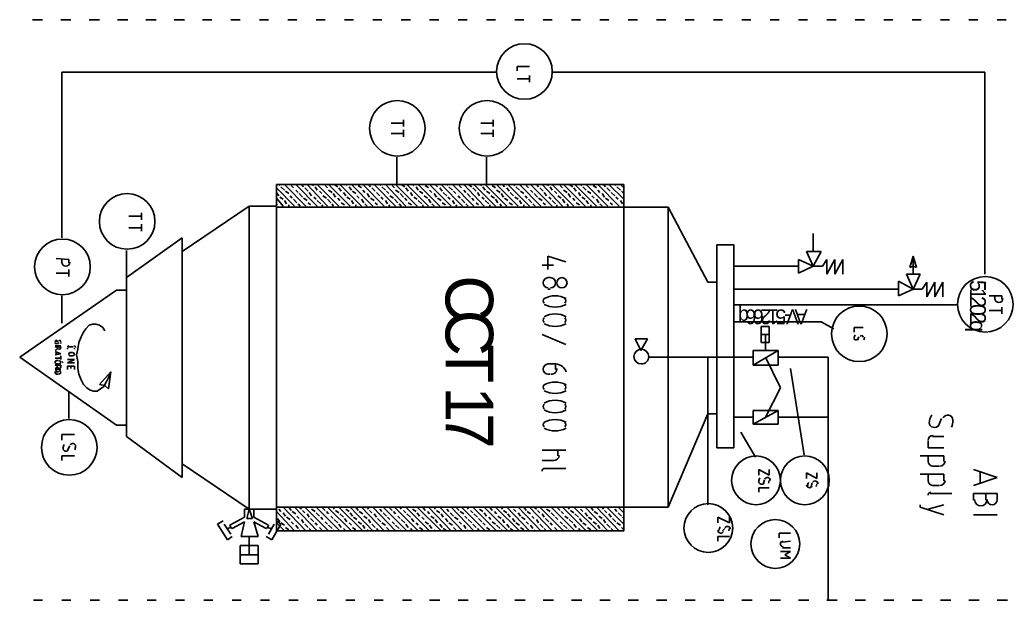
# Model space of a CAD drawing. Header units: millimetres. Extents: x 0 to 33.1, y 1.5 to 45.3.
# Drawn here: x 24.239 to 25.698, y 35.143 to 35.994 of the extents above; entities that cross this region are included whole.
import ezdxf

# ---------------------------------------------------------------- set-up
doc = ezdxf.new("R2010")
doc.units = ezdxf.units.MM
doc.header["$MEASUREMENT"] = 0
doc.layers.get('0').update_dxf_attribs({"linetype": 'CONTINUOUS'})

msp = doc.modelspace()

# ---------------------------------------------------------------- linework, layer by layer
at = {"color": 140, "linetype": 'Continuous'}
for p, q in [((24.2728, 35.9944), (24.2578, 35.9944)), ((24.3144, 35.9944), (24.2994, 35.9944)), ((24.3561, 35.9944), (24.3411, 35.9944)), ((24.3978, 35.9944), (24.3828, 35.9944)), ((24.4394, 35.9944), (24.4244, 35.9944)), ((24.4811, 35.9944), (24.4661, 35.9944)), ((24.5211, 35.9944), (24.5078, 35.9944)), ((24.5628, 35.9944), (24.5494, 35.9944)), ((24.6044, 35.9944), (24.5911, 35.9944)), ((24.6461, 35.9944), (24.6328, 35.9944)), ((24.6878, 35.9944), (24.6744, 35.9944)), ((24.7294, 35.9944), (24.7161, 35.9944)), ((24.7711, 35.9944), (24.7578, 35.9944)), ((24.8128, 35.9944), (24.7994, 35.9944)), ((24.8544, 35.9944), (24.8411, 35.9944)), ((24.8961, 35.9944), (24.8828, 35.9944)), ((24.9378, 35.9944), (24.9244, 35.9944)), ((24.9794, 35.9944), (24.9661, 35.9944)), ((25.0211, 35.9944), (25.0078, 35.9944)), ((25.0628, 35.9944), (25.0494, 35.9944)), ((25.1044, 35.9944), (25.0911, 35.9944)), ((25.1461, 35.9944), (25.1328, 35.9944)), ((25.1878, 35.9944), (25.1744, 35.9944)), ((25.2294, 35.9944), (25.2161, 35.9944)), ((25.2711, 35.9944), (25.2578, 35.9944)), ((25.3128, 35.9944), (25.2994, 35.9944)), ((25.3544, 35.9944), (25.3411, 35.9944)), ((25.3961, 35.9944), (25.3828, 35.9944)), ((25.4378, 35.9944), (25.4244, 35.9944)), ((25.4794, 35.9944), (25.4661, 35.9944)), ((25.5211, 35.9944), (25.5078, 35.9944)), ((25.5628, 35.9944), (25.5494, 35.9944)), ((25.6044, 35.9944), (25.5911, 35.9944)), ((25.6461, 35.9944), (25.6328, 35.9944)), ((25.6878, 35.9944), (25.6744, 35.9944)), ((24.9878, 35.9261), (24.9694, 35.9261)), ((24.9694, 35.9261), (24.9694, 35.9194)), ((24.9378, 35.9178), (24.3011, 35.9178)), ((24.3011, 35.9178), (24.3011, 35.6744)), ((24.9694, 35.9078), (24.9878, 35.9078)), ((24.9878, 35.9128), (24.9878, 35.9028)), ((25.6561, 35.9178), (25.0211, 35.9178)), ((25.6561, 35.6211), (25.6561, 35.9178)), ((24.8028, 35.8478), (24.8028, 35.8378)), ((24.9344, 35.8478), (24.9344, 35.8378)), ((24.7844, 35.8428), (24.8028, 35.8428)), ((24.9161, 35.8428), (24.9344, 35.8428)), ((24.7844, 35.8278), (24.8028, 35.8278)), ((24.8028, 35.8328), (24.8028, 35.8228)), ((24.9161, 35.8278), (24.9344, 35.8278)), ((24.9344, 35.8328), (24.9344, 35.8228)), ((24.7928, 35.7928), (24.7928, 35.7528)), ((24.9244, 35.7928), (24.9244, 35.7528)), ((24.6161, 35.2444), (24.6161, 35.7528)), ((25.1261, 35.7528), (24.6161, 35.7528)), ((24.6161, 35.7194), (24.6161, 35.7528)), ((24.6161, 35.7528), (25.1261, 35.7528)), ((24.6161, 35.7478), (24.6428, 35.7211)), ((24.6194, 35.7528), (24.6211, 35.7511)), ((24.6228, 35.7494), (24.6278, 35.7444)), ((24.6278, 35.7528), (24.6594, 35.7211)), ((24.6378, 35.7511), (24.6411, 35.7478)), ((24.6444, 35.7528), (24.6761, 35.7211)), ((24.6528, 35.7528), (24.6561, 35.7494)), ((24.6578, 35.7478), (24.6628, 35.7428)), ((24.6611, 35.7528), (24.6911, 35.7211)), ((24.6678, 35.7528), (24.6711, 35.7511)), ((24.6728, 35.7494), (24.6761, 35.7444)), ((24.6761, 35.7528), (24.7078, 35.7211)), ((24.6878, 35.7511), (24.6911, 35.7478)), ((24.6928, 35.7528), (24.7244, 35.7211)), ((24.7011, 35.7528), (24.7061, 35.7494)), ((24.7078, 35.7478), (24.7111, 35.7428)), ((24.7094, 35.7528), (24.7411, 35.7211)), ((24.7178, 35.7528), (24.7194, 35.7511)), ((24.7228, 35.7494), (24.7261, 35.7444)), ((24.7261, 35.7528), (24.7578, 35.7211)), ((24.7361, 35.7511), (24.7411, 35.7478)), ((24.7428, 35.7528), (24.7744, 35.7211)), ((24.7511, 35.7528), (24.7544, 35.7494)), ((24.7561, 35.7478), (24.7611, 35.7428)), ((24.7594, 35.7528), (24.7911, 35.7211)), ((24.7678, 35.7528), (24.7694, 35.7511)), ((24.7711, 35.7494), (24.7761, 35.7444)), ((24.7761, 35.7528), (24.8061, 35.7211)), ((24.7861, 35.7511), (24.7894, 35.7478)), ((24.7911, 35.7528), (24.8228, 35.7211)), ((24.7994, 35.7528), (24.8044, 35.7494)), ((24.8061, 35.7478), (24.8094, 35.7428)), ((24.8078, 35.7528), (24.8394, 35.7211)), ((24.8161, 35.7528), (24.8178, 35.7511)), ((24.8211, 35.7494), (24.8244, 35.7444)), ((24.8244, 35.7528), (24.8561, 35.7211)), ((24.8344, 35.7511), (24.8394, 35.7478)), ((24.8411, 35.7528), (24.8728, 35.7211)), ((24.8494, 35.7528), (24.8528, 35.7494)), ((24.8561, 35.7478), (24.8594, 35.7428)), ((24.8578, 35.7528), (24.8894, 35.7211)), ((24.8661, 35.7528), (24.8678, 35.7511)), ((24.8694, 35.7494), (24.8744, 35.7444)), ((24.8744, 35.7528), (24.9061, 35.7211)), ((24.8844, 35.7511), (24.8878, 35.7478)), ((24.8911, 35.7528), (24.9211, 35.7211)), ((24.8978, 35.7528), (24.9028, 35.7494)), ((24.9044, 35.7478), (24.9094, 35.7428)), ((24.9061, 35.7528), (24.9378, 35.7211)), ((24.9144, 35.7528), (24.9178, 35.7511)), ((24.9194, 35.7494), (24.9228, 35.7444)), ((24.9228, 35.7528), (24.9544, 35.7211)), ((24.9328, 35.7511), (24.9378, 35.7478)), ((24.9394, 35.7528), (24.9711, 35.7211)), ((24.9478, 35.7528), (24.9511, 35.7494)), ((24.9544, 35.7478), (24.9578, 35.7428)), ((24.9561, 35.7528), (24.9878, 35.7211)), ((24.9644, 35.7528), (24.9661, 35.7511)), ((24.9678, 35.7494), (24.9728, 35.7444)), ((24.9728, 35.7528), (25.0044, 35.7211)), ((24.9828, 35.7511), (24.9861, 35.7478)), ((24.9894, 35.7528), (25.0211, 35.7211)), ((24.9978, 35.7528), (25.0011, 35.7494)), ((25.0028, 35.7478), (25.0078, 35.7428)), ((25.0061, 35.7528), (25.0361, 35.7211)), ((25.0128, 35.7528), (25.0161, 35.7511)), ((25.0178, 35.7494), (25.0211, 35.7444)), ((25.0211, 35.7528), (25.0528, 35.7211)), ((25.0328, 35.7511), (25.0361, 35.7478)), ((25.0378, 35.7528), (25.0694, 35.7211)), ((25.0461, 35.7528), (25.0511, 35.7494)), ((25.0528, 35.7478), (25.0561, 35.7428)), ((25.0544, 35.7528), (25.0861, 35.7211)), ((25.0628, 35.7528), (25.0644, 35.7511)), ((25.0661, 35.7494), (25.0711, 35.7444)), ((25.0711, 35.7528), (25.1028, 35.7211)), ((25.0811, 35.7511), (25.0861, 35.7478)), ((25.0878, 35.7528), (25.1194, 35.7211)), ((25.0961, 35.7528), (25.0994, 35.7494)), ((25.1011, 35.7478), (25.1061, 35.7428)), ((25.1044, 35.7528), (25.1261, 35.7311)), ((25.1128, 35.7528), (25.1144, 35.7511)), ((25.1161, 35.7494), (25.1211, 35.7444)), ((25.1211, 35.7528), (25.1261, 35.7478)), ((25.1261, 35.7194), (25.1261, 35.7528)), ((25.1261, 35.7528), (25.1261, 35.7194)), ((24.6161, 35.7411), (24.6194, 35.7361)), ((24.6161, 35.7328), (24.6261, 35.7211)), ((24.6211, 35.7344), (24.6261, 35.7311)), ((24.6294, 35.7428), (24.6344, 35.7394)), ((24.6361, 35.7361), (24.6394, 35.7328)), ((24.6411, 35.7311), (24.6461, 35.7261)), ((24.6444, 35.7444), (24.6478, 35.7411)), ((24.6494, 35.7394), (24.6544, 35.7344)), ((24.6561, 35.7328), (24.6611, 35.7294)), ((24.6644, 35.7411), (24.6678, 35.7361)), ((24.6711, 35.7344), (24.6744, 35.7311)), ((24.6794, 35.7428), (24.6828, 35.7394)), ((24.6844, 35.7361), (24.6894, 35.7328)), ((24.6911, 35.7311), (24.6961, 35.7261)), ((24.6928, 35.7444), (24.6978, 35.7411)), ((24.6994, 35.7394), (24.7028, 35.7344)), ((24.7061, 35.7328), (24.7094, 35.7294)), ((24.7144, 35.7411), (24.7178, 35.7361)), ((24.7194, 35.7344), (24.7244, 35.7311)), ((24.7278, 35.7428), (24.7328, 35.7394)), ((24.7344, 35.7361), (24.7378, 35.7328)), ((24.7411, 35.7311), (24.7444, 35.7261)), ((24.7428, 35.7444), (24.7461, 35.7411)), ((24.7494, 35.7394), (24.7528, 35.7344)), ((24.7544, 35.7328), (24.7594, 35.7294)), ((24.7628, 35.7411), (24.7678, 35.7361)), ((24.7694, 35.7344), (24.7728, 35.7311)), ((24.7778, 35.7428), (24.7811, 35.7394)), ((24.7828, 35.7361), (24.7878, 35.7328)), ((24.7894, 35.7311), (24.7944, 35.7261)), ((24.7911, 35.7444), (24.7961, 35.7411)), ((24.7978, 35.7394), (24.8028, 35.7344)), ((24.8044, 35.7328), (24.8078, 35.7294)), ((24.8128, 35.7411), (24.8161, 35.7361)), ((24.8178, 35.7344), (24.8228, 35.7311)), ((24.8261, 35.7428), (24.8311, 35.7394)), ((24.8328, 35.7361), (24.8378, 35.7328)), ((24.8394, 35.7311), (24.8428, 35.7261)), ((24.8411, 35.7444), (24.8444, 35.7411)), ((24.8478, 35.7394), (24.8511, 35.7344)), ((24.8528, 35.7328), (24.8578, 35.7294)), ((24.8611, 35.7411), (24.8661, 35.7361)), ((24.8678, 35.7344), (24.8711, 35.7311)), ((24.8761, 35.7428), (24.8794, 35.7394)), ((24.8828, 35.7361), (24.8861, 35.7328)), ((24.8878, 35.7311), (24.8928, 35.7261)), ((24.8911, 35.7444), (24.8944, 35.7411)), ((24.8961, 35.7394), (24.9011, 35.7344)), ((24.9028, 35.7328), (24.9061, 35.7294)), ((24.9111, 35.7411), (24.9144, 35.7361)), ((24.9178, 35.7344), (24.9211, 35.7311)), ((24.9244, 35.7428), (24.9294, 35.7394)), ((24.9311, 35.7361), (24.9361, 35.7328)), ((24.9378, 35.7311), (24.9411, 35.7261)), ((24.9394, 35.7444), (24.9444, 35.7411)), ((24.9461, 35.7394), (24.9494, 35.7344)), ((24.9511, 35.7328), (24.9561, 35.7294)), ((24.9594, 35.7411), (24.9644, 35.7361)), ((24.9661, 35.7344), (24.9711, 35.7311)), ((24.9744, 35.7428), (24.9794, 35.7394)), ((24.9811, 35.7361), (24.9844, 35.7328)), ((24.9861, 35.7311), (24.9911, 35.7261)), ((24.9894, 35.7444), (24.9928, 35.7411)), ((24.9944, 35.7394), (24.9994, 35.7344)), ((25.0011, 35.7328), (25.0061, 35.7294)), ((25.0094, 35.7411), (25.0128, 35.7361)), ((25.0161, 35.7344), (25.0194, 35.7311)), ((25.0244, 35.7428), (25.0278, 35.7394)), ((25.0294, 35.7361), (25.0344, 35.7328)), ((25.0361, 35.7311), (25.0394, 35.7261)), ((25.0378, 35.7444), (25.0428, 35.7411)), ((25.0444, 35.7394), (25.0478, 35.7344)), ((25.0511, 35.7328), (25.0544, 35.7294)), ((25.0594, 35.7411), (25.0628, 35.7361)), ((25.0644, 35.7344), (25.0694, 35.7311)), ((25.0728, 35.7428), (25.0778, 35.7394)), ((25.0794, 35.7361), (25.0828, 35.7328)), ((25.0861, 35.7311), (25.0894, 35.7261)), ((25.0878, 35.7444), (25.0911, 35.7411)), ((25.0944, 35.7394), (25.0978, 35.7344)), ((25.0994, 35.7328), (25.1044, 35.7294)), ((25.1078, 35.7411), (25.1128, 35.7361)), ((25.1144, 35.7344), (25.1178, 35.7311)), ((25.1228, 35.7428), (25.1261, 35.7394)), ((24.5761, 35.7211), (24.4778, 35.6544)), ((24.5761, 35.7211), (24.4778, 35.6544)), ((24.5761, 35.2761), (24.5761, 35.7211)), ((24.6161, 35.7211), (24.5761, 35.7211)), ((24.6161, 35.7211), (24.5761, 35.7211)), ((24.6161, 35.7244), (24.6178, 35.7228)), ((25.1261, 35.7194), (24.6161, 35.7194)), ((24.6278, 35.7294), (24.6311, 35.7244)), ((24.6344, 35.7228), (24.6344, 35.7211)), ((24.6478, 35.7244), (24.6511, 35.7211)), ((24.6628, 35.7261), (24.6661, 35.7228)), ((24.6761, 35.7294), (24.6811, 35.7244)), ((24.6828, 35.7228), (24.6844, 35.7211)), ((24.6978, 35.7244), (24.6994, 35.7211)), ((24.7111, 35.7261), (24.7161, 35.7228)), ((24.7261, 35.7294), (24.7294, 35.7244)), ((24.7328, 35.7228), (24.7328, 35.7211)), ((24.7461, 35.7244), (24.7494, 35.7211)), ((24.7611, 35.7261), (24.7644, 35.7228)), ((24.7761, 35.7294), (24.7794, 35.7244)), ((24.7811, 35.7228), (24.7828, 35.7211)), ((24.7961, 35.7244), (24.7994, 35.7211)), ((24.8094, 35.7261), (24.8144, 35.7228)), ((24.8244, 35.7294), (24.8294, 35.7244)), ((24.8311, 35.7228), (24.8311, 35.7211)), ((24.8444, 35.7244), (24.8478, 35.7211)), ((24.8594, 35.7261), (24.8644, 35.7228)), ((24.8744, 35.7294), (24.8778, 35.7244)), ((24.8794, 35.7228), (24.8811, 35.7211)), ((24.8944, 35.7244), (24.8978, 35.7211)), ((24.9094, 35.7261), (24.9128, 35.7228)), ((24.9228, 35.7294), (24.9278, 35.7244)), ((24.9294, 35.7228), (24.9294, 35.7211)), ((24.9444, 35.7244), (24.9461, 35.7211)), ((24.9578, 35.7261), (24.9628, 35.7228)), ((24.9728, 35.7294), (24.9761, 35.7244)), ((24.9794, 35.7228), (24.9794, 35.7211)), ((24.9928, 35.7244), (24.9961, 35.7211)), ((25.0078, 35.7261), (25.0111, 35.7228)), ((25.0211, 35.7294), (25.0261, 35.7244)), ((25.0278, 35.7228), (25.0278, 35.7211)), ((25.0428, 35.7244), (25.0444, 35.7211)), ((25.0561, 35.7261), (25.0611, 35.7228)), ((25.0711, 35.7294), (25.0744, 35.7244)), ((25.0778, 35.7228), (25.0778, 35.7211)), ((25.0911, 35.7244), (25.0944, 35.7211)), ((25.1061, 35.7261), (25.1094, 35.7228)), ((25.1211, 35.7294), (25.1244, 35.7244)), ((25.1911, 35.7194), (25.1261, 35.7194)), ((25.1261, 35.2794), (25.1261, 35.7194)), ((25.2494, 35.6094), (25.1911, 35.7194)), ((25.1911, 35.2794), (25.1911, 35.7194)), ((24.3994, 35.7061), (24.4178, 35.7061)), ((24.4178, 35.7111), (24.4178, 35.7011)), ((24.3994, 35.6894), (24.4178, 35.6894)), ((24.4178, 35.6944), (24.4178, 35.6844)), ((24.4778, 35.6744), (24.3961, 35.6161)), ((24.4778, 35.6544), (24.4778, 35.6744)), ((25.4044, 35.6544), (25.4044, 35.6811)), ((25.2878, 35.6644), (25.2628, 35.6644)), ((25.2628, 35.6644), (25.2628, 35.6094)), ((25.2878, 35.6644), (25.2878, 35.4994)), ((24.2928, 35.6444), (24.3111, 35.6428)), ((24.3011, 35.6378), (24.3011, 35.6444)), ((24.3961, 35.6561), (24.3961, 35.6161)), ((24.4778, 35.6544), (24.4778, 35.3428)), ((25.0411, 35.6394), (25.0144, 35.6478)), ((25.0144, 35.6478), (25.0144, 35.6278)), ((25.4044, 35.6328), (25.3944, 35.6544)), ((25.3944, 35.6544), (25.4161, 35.6544)), ((25.4161, 35.6544), (25.4044, 35.6328)), ((25.5461, 35.6311), (25.5511, 35.6478)), ((25.5511, 35.6478), (25.5561, 35.6311)), ((25.5511, 35.6478), (25.5561, 35.6311)), ((25.5511, 35.6211), (25.5511, 35.6478)), ((24.3111, 35.6428), (24.3111, 35.6378)), ((25.0228, 35.6344), (25.0061, 35.6344)), ((25.3828, 35.6328), (25.2878, 35.6328)), ((25.3828, 35.6228), (25.3828, 35.6428)), ((25.3828, 35.6428), (25.4044, 35.6328)), ((25.4044, 35.6328), (25.3828, 35.6228)), ((25.4044, 35.6328), (25.4178, 35.6328)), ((25.4178, 35.6328), (25.4244, 35.6428)), ((25.4244, 35.6428), (25.4244, 35.6211)), ((25.4244, 35.6211), (25.4361, 35.6428)), ((25.4361, 35.6428), (25.4361, 35.6211)), ((25.4361, 35.6211), (25.4478, 35.6428)), ((25.4478, 35.6428), (25.4478, 35.6211)), ((25.5511, 35.6328), (25.5461, 35.6311)), ((25.5561, 35.6311), (25.5511, 35.6328)), ((25.5561, 35.6311), (25.5511, 35.6328)), ((24.2928, 35.6228), (24.3111, 35.6228)), ((24.3111, 35.6278), (24.3111, 35.6178)), ((24.3961, 35.6161), (24.3961, 35.5978)), ((25.0144, 35.6161), (25.0178, 35.6161)), ((25.5511, 35.5994), (25.5411, 35.6211)), ((25.5411, 35.6211), (25.5611, 35.6211)), ((25.5611, 35.6211), (25.5511, 35.5994)), ((25.2628, 35.6094), (25.2494, 35.6094)), ((25.2628, 35.6094), (25.2628, 35.4161)), ((25.5294, 35.5894), (25.5294, 35.6111)), ((25.5294, 35.6111), (25.5511, 35.5994)), ((25.5644, 35.5994), (25.5711, 35.6094)), ((25.5711, 35.6094), (25.5711, 35.5878)), ((25.5711, 35.5878), (25.5828, 35.6094)), ((25.5828, 35.6094), (25.5828, 35.5878)), ((25.5828, 35.5878), (25.5944, 35.6094)), ((25.5944, 35.6094), (25.5944, 35.5878)), ((24.3811, 35.5978), (24.2394, 35.4994)), ((24.3011, 35.5894), (24.3011, 35.5494)), ((24.3961, 35.5978), (24.3811, 35.5978)), ((24.3961, 35.5978), (24.3961, 35.3994)), ((25.0178, 35.5994), (25.0144, 35.5994)), ((25.5294, 35.5994), (25.2878, 35.5994)), ((25.5511, 35.5994), (25.5294, 35.5894)), ((25.5511, 35.5994), (25.5644, 35.5994)), ((25.6628, 35.5894), (25.6811, 35.5894)), ((25.6711, 35.5844), (25.6711, 35.5894)), ((25.6811, 35.5894), (25.6811, 35.5844)), ((25.6144, 35.5761), (25.2878, 35.5761)), ((25.6811, 35.5728), (25.6811, 35.5628)), ((25.6628, 35.5678), (25.6811, 35.5678)), ((24.3411, 35.5461), (24.3361, 35.5411)), ((24.3461, 35.5478), (24.3411, 35.5461)), ((24.3511, 35.5478), (24.3461, 35.5478)), ((24.3561, 35.5461), (24.3511, 35.5478)), ((24.3611, 35.5428), (24.3561, 35.5461)), ((24.3644, 35.5378), (24.3611, 35.5428)), ((25.2878, 35.5511), (25.4161, 35.5511)), ((25.3394, 35.5444), (25.3278, 35.5444)), ((25.3278, 35.5444), (25.3278, 35.5211)), ((25.3394, 35.5211), (25.3394, 35.5444)), ((25.4161, 35.5511), (25.4344, 35.5411)), ((25.4778, 35.5428), (25.4644, 35.5428)), ((25.4644, 35.5428), (25.4644, 35.5361)), ((24.3294, 35.5294), (24.3261, 35.5211)), ((24.3328, 35.5361), (24.3294, 35.5294)), ((24.3361, 35.5411), (24.3328, 35.5361)), ((25.0061, 35.5328), (25.0411, 35.5178)), ((25.3394, 35.5328), (25.3278, 35.5328)), ((25.3344, 35.5094), (25.3344, 35.5328)), ((25.4711, 35.5294), (25.4694, 35.5244)), ((24.2911, 35.5194), (24.2911, 35.5211)), ((24.2961, 35.5194), (24.2911, 35.5194)), ((24.2911, 35.5161), (24.2994, 35.5161)), ((24.2911, 35.5144), (24.2994, 35.5144)), ((24.2928, 35.5228), (24.2961, 35.5228)), ((24.2944, 35.5128), (24.2944, 35.5144)), ((24.2961, 35.5211), (24.2961, 35.5194)), ((24.2994, 35.5211), (24.2994, 35.5194)), ((24.2994, 35.5144), (24.2994, 35.5128)), ((24.3094, 35.5111), (24.3094, 35.5128)), ((24.3111, 35.5144), (24.3178, 35.5144)), ((24.3194, 35.5128), (24.3194, 35.5111)), ((24.3261, 35.5211), (24.3244, 35.5111)), ((25.1428, 35.5261), (25.1511, 35.5094)), ((25.1611, 35.5261), (25.1428, 35.5261)), ((25.1511, 35.5094), (25.1611, 35.5261)), ((25.3278, 35.5211), (25.3394, 35.5211)), ((24.3811, 35.3994), (24.2394, 35.4994)), ((24.2944, 35.5111), (24.2911, 35.5094)), ((24.2911, 35.5078), (24.2994, 35.5044)), ((24.2994, 35.5044), (24.2911, 35.5028)), ((24.2911, 35.4978), (24.2994, 35.4978)), ((24.2928, 35.5028), (24.2928, 35.5078)), ((24.2994, 35.5011), (24.2994, 35.4961)), ((24.3128, 35.5061), (24.3161, 35.5061)), ((24.3161, 35.5011), (24.3128, 35.5011)), ((24.3244, 35.5111), (24.3228, 35.5028)), ((24.3228, 35.5028), (24.3244, 35.4928)), ((25.2878, 35.4994), (25.1628, 35.4994)), ((25.2494, 35.2828), (25.2494, 35.4994)), ((25.2878, 35.4994), (25.3161, 35.4994)), ((25.2878, 35.3661), (25.2878, 35.4994)), ((25.3161, 35.4878), (25.3161, 35.5094)), ((25.3161, 35.5094), (25.3528, 35.5094)), ((25.3528, 35.5094), (25.3161, 35.4878)), ((25.3561, 35.4544), (25.3344, 35.4994)), ((25.3528, 35.5094), (25.3528, 35.4878)), ((25.3528, 35.4994), (25.4261, 35.4994)), ((25.4261, 35.4994), (25.4261, 35.2528)), ((24.2911, 35.4878), (24.2994, 35.4878)), ((24.2944, 35.4844), (24.2911, 35.4828)), ((24.2928, 35.4944), (24.2961, 35.4944)), ((24.2961, 35.4894), (24.2928, 35.4894)), ((24.2944, 35.4878), (24.2944, 35.4844)), ((24.2994, 35.4878), (24.2994, 35.4844)), ((24.3011, 35.4928), (24.3028, 35.4911)), ((24.3094, 35.4961), (24.3194, 35.4961)), ((24.3194, 35.4961), (24.3094, 35.4911)), ((24.3094, 35.4911), (24.3194, 35.4911)), ((24.3094, 35.4811), (24.3094, 35.4861)), ((24.3094, 35.4861), (24.3194, 35.4861)), ((24.3144, 35.4828), (24.3144, 35.4861)), ((24.3194, 35.4861), (24.3194, 35.4811)), ((24.3244, 35.4928), (24.3244, 35.4828)), ((25.0261, 35.4894), (25.0144, 35.4894)), ((25.0261, 35.4811), (25.0261, 35.4894)), ((25.3528, 35.4878), (25.3161, 35.4878)), ((24.2911, 35.4811), (24.2994, 35.4811)), ((24.2928, 35.4778), (24.2961, 35.4778)), ((24.2961, 35.4744), (24.2928, 35.4744)), ((24.3244, 35.4828), (24.3261, 35.4744)), ((24.3261, 35.4744), (24.3294, 35.4661)), ((24.3728, 35.4778), (24.3561, 35.4594)), ((24.3728, 35.4778), (24.3561, 35.4594)), ((24.3661, 35.4628), (24.3694, 35.4694)), ((24.3728, 35.4778), (24.3694, 35.4528)), ((24.3694, 35.4528), (24.3728, 35.4778)), ((24.3694, 35.4694), (24.3728, 35.4778)), ((25.0144, 35.4744), (25.0178, 35.4744)), ((25.3911, 35.3561), (25.3711, 35.4828)), ((24.3294, 35.4661), (24.3328, 35.4594)), ((24.3328, 35.4594), (24.3378, 35.4544)), ((24.3378, 35.4544), (24.3428, 35.4511)), ((24.3561, 35.4594), (24.3644, 35.4578)), ((24.3561, 35.4594), (24.3644, 35.4578)), ((24.3578, 35.4528), (24.3628, 35.4561)), ((24.3628, 35.4561), (24.3661, 35.4628)), ((24.3694, 35.4528), (24.3644, 35.4578)), ((24.3644, 35.4578), (24.3694, 35.4528)), ((25.3561, 35.4544), (25.3344, 35.4111)), ((24.3111, 35.4094), (24.3111, 35.4494)), ((24.3428, 35.4511), (24.3478, 35.4494)), ((24.3478, 35.4494), (24.3528, 35.4494)), ((24.3528, 35.4494), (24.3578, 35.4528)), ((25.2494, 35.4161), (25.1911, 35.2794)), ((25.2628, 35.4161), (25.2494, 35.4161)), ((25.2628, 35.3661), (25.2628, 35.4161)), ((25.2878, 35.4111), (25.3161, 35.4111)), ((25.3161, 35.4011), (25.3161, 35.4211)), ((25.3161, 35.4211), (25.3528, 35.4211)), ((25.3528, 35.4211), (25.3161, 35.4011)), ((25.3528, 35.4211), (25.3528, 35.4011)), ((25.3528, 35.4111), (25.4261, 35.4111)), ((25.4261, 35.4144), (25.4261, 35.1428)), ((24.3961, 35.3994), (24.3811, 35.3994)), ((24.3961, 35.3828), (24.3961, 35.3994)), ((25.3528, 35.4011), (25.3161, 35.4011)), ((25.5928, 35.4094), (25.5878, 35.3978)), ((24.3194, 35.3861), (24.3011, 35.3861)), ((24.3011, 35.3861), (24.3011, 35.3778)), ((24.4778, 35.3228), (24.3961, 35.3828)), ((25.3194, 35.3528), (25.2978, 35.3894)), ((25.5961, 35.3828), (25.5794, 35.3828)), ((24.3128, 35.3694), (24.3094, 35.3628)), ((25.5728, 35.3761), (25.5728, 35.3661)), ((24.3194, 35.3544), (24.3011, 35.3544)), ((24.3011, 35.3544), (24.3011, 35.3478)), ((25.0061, 35.3628), (25.0411, 35.3628)), ((25.0294, 35.3628), (25.0294, 35.3544)), ((25.2878, 35.3661), (25.2628, 35.3661)), ((25.5611, 35.3544), (25.5961, 35.3544)), ((25.5728, 35.3661), (25.5961, 35.3661)), ((25.5728, 35.3461), (25.5728, 35.3544)), ((25.5961, 35.3544), (25.5961, 35.3461)), ((24.4778, 35.3428), (24.4778, 35.3228)), ((24.5761, 35.2761), (24.4778, 35.3428)), ((24.5761, 35.2761), (24.4778, 35.3428)), ((25.0228, 35.3478), (25.0061, 35.3478)), ((25.5894, 35.3394), (25.5794, 35.3394)), ((25.0094, 35.3361), (25.0411, 35.3361)), ((25.3394, 35.3261), (25.3244, 35.3344)), ((25.3244, 35.3344), (25.3244, 35.3261)), ((25.3394, 35.3344), (25.3394, 35.3261)), ((25.4094, 35.3211), (25.3944, 35.3294)), ((25.3944, 35.3294), (25.3944, 35.3211)), ((25.4094, 35.3294), (25.4094, 35.3211)), ((25.5611, 35.3278), (25.5961, 35.3278)), ((25.5728, 35.3178), (25.5728, 35.3278)), ((25.5961, 35.3278), (25.5961, 35.3178)), ((25.6394, 35.3344), (25.6744, 35.3228)), ((25.6744, 35.3228), (25.6394, 35.3111)), ((25.6494, 35.3144), (25.6494, 35.3311)), ((25.3328, 35.3194), (25.3311, 35.3144)), ((25.4028, 35.3144), (25.4011, 35.3094)), ((25.5894, 35.3111), (25.5794, 35.3111)), ((25.3394, 35.3078), (25.3244, 35.3078)), ((25.3244, 35.3078), (25.3244, 35.3011)), ((25.5761, 35.2994), (25.6078, 35.2994)), ((25.6394, 35.2994), (25.6394, 35.2894)), ((25.6744, 35.2994), (25.6394, 35.2994)), ((25.6578, 35.2894), (25.6578, 35.2994)), ((25.6744, 35.2894), (25.6744, 35.2994)), ((24.6161, 35.2794), (24.6161, 35.2444)), ((25.1261, 35.2794), (24.6161, 35.2794)), ((24.6261, 35.2794), (24.6594, 35.2444)), ((24.6344, 35.2794), (24.6378, 35.2744)), ((24.6428, 35.2794), (24.6761, 35.2444)), ((24.6494, 35.2794), (24.6528, 35.2761)), ((24.6578, 35.2794), (24.6928, 35.2444)), ((24.6744, 35.2794), (24.7094, 35.2444)), ((24.6828, 35.2794), (24.6878, 35.2744)), ((24.6911, 35.2794), (24.7261, 35.2444)), ((24.6994, 35.2794), (24.7011, 35.2761)), ((24.7078, 35.2794), (24.7428, 35.2444)), ((24.7244, 35.2794), (24.7578, 35.2444)), ((24.7328, 35.2794), (24.7361, 35.2744)), ((24.7411, 35.2794), (24.7744, 35.2444)), ((24.7494, 35.2794), (24.7511, 35.2761)), ((24.7578, 35.2794), (24.7911, 35.2444)), ((24.7728, 35.2794), (24.8078, 35.2444)), ((24.7811, 35.2794), (24.7861, 35.2744)), ((24.7894, 35.2794), (24.8244, 35.2444)), ((24.7978, 35.2794), (24.7994, 35.2761)), ((24.8061, 35.2794), (24.8411, 35.2444)), ((24.8228, 35.2794), (24.8578, 35.2444)), ((24.8311, 35.2794), (24.8344, 35.2744)), ((24.8394, 35.2794), (24.8728, 35.2444)), ((24.8478, 35.2794), (24.8494, 35.2761)), ((24.8561, 35.2794), (24.8894, 35.2444)), ((24.8728, 35.2794), (24.9061, 35.2444)), ((24.8794, 35.2794), (24.8844, 35.2744)), ((24.8878, 35.2794), (24.9228, 35.2444)), ((24.8961, 35.2794), (24.8978, 35.2761)), ((24.9044, 35.2794), (24.9394, 35.2444)), ((24.9211, 35.2794), (24.9561, 35.2444)), ((24.9294, 35.2794), (24.9328, 35.2744)), ((24.9378, 35.2794), (24.9728, 35.2444)), ((24.9461, 35.2794), (24.9478, 35.2761)), ((24.9544, 35.2794), (24.9878, 35.2444)), ((24.9711, 35.2794), (25.0044, 35.2444)), ((24.9794, 35.2794), (24.9828, 35.2744)), ((24.9878, 35.2794), (25.0211, 35.2444)), ((24.9944, 35.2794), (24.9978, 35.2761)), ((25.0028, 35.2794), (25.0378, 35.2444)), ((25.0194, 35.2794), (25.0544, 35.2444)), ((25.0278, 35.2794), (25.0328, 35.2744)), ((25.0361, 35.2794), (25.0711, 35.2444)), ((25.0444, 35.2794), (25.0461, 35.2761)), ((25.0528, 35.2794), (25.0878, 35.2444)), ((25.0694, 35.2794), (25.1028, 35.2444)), ((25.0778, 35.2794), (25.0811, 35.2744)), ((25.0861, 35.2794), (25.1194, 35.2444)), ((25.0944, 35.2794), (25.0961, 35.2761)), ((25.1011, 35.2794), (25.1261, 35.2544)), ((25.1178, 35.2794), (25.1261, 35.2711)), ((25.1911, 35.2794), (25.1261, 35.2794)), ((25.1261, 35.2794), (25.1261, 35.2444)), ((25.1261, 35.2444), (25.1261, 35.2794)), ((25.5611, 35.2828), (25.5611, 35.2794)), ((25.5611, 35.2794), (25.5961, 35.2678)), ((25.5961, 35.2828), (25.5728, 35.2761)), ((24.5478, 35.2528), (24.5694, 35.2644)), ((24.5694, 35.2644), (24.5694, 35.2761)), ((24.5694, 35.2761), (24.5761, 35.2761)), ((24.5728, 35.2628), (24.5761, 35.2761)), ((24.6161, 35.2761), (24.5761, 35.2761)), ((24.6161, 35.2761), (24.5761, 35.2761)), ((24.6161, 35.2761), (24.5761, 35.2761)), ((24.6161, 35.2761), (24.5761, 35.2761)), ((24.5761, 35.2761), (24.5811, 35.2628)), ((24.5828, 35.2761), (24.5761, 35.2761)), ((24.5828, 35.2644), (24.5828, 35.2761)), ((24.6044, 35.2528), (24.5828, 35.2644)), ((24.6161, 35.2728), (24.6428, 35.2444)), ((24.6194, 35.2761), (24.6228, 35.2728)), ((24.6261, 35.2711), (24.6294, 35.2661)), ((24.6311, 35.2644), (24.6361, 35.2611)), ((24.6394, 35.2728), (24.6444, 35.2694)), ((24.6461, 35.2661), (24.6494, 35.2628)), ((24.6544, 35.2744), (24.6578, 35.2711)), ((24.6611, 35.2694), (24.6644, 35.2644)), ((24.6678, 35.2761), (24.6728, 35.2728)), ((24.6744, 35.2711), (24.6794, 35.2661)), ((24.6811, 35.2644), (24.6844, 35.2611)), ((24.6894, 35.2728), (24.6928, 35.2694)), ((24.6961, 35.2661), (24.6994, 35.2628)), ((24.7028, 35.2744), (24.7078, 35.2711)), ((24.7094, 35.2694), (24.7144, 35.2644)), ((24.7178, 35.2761), (24.7228, 35.2728)), ((24.7244, 35.2711), (24.7278, 35.2661)), ((24.7294, 35.2644), (24.7344, 35.2611)), ((24.7378, 35.2728), (24.7428, 35.2694)), ((24.7444, 35.2661), (24.7494, 35.2628)), ((24.7528, 35.2744), (24.7561, 35.2711)), ((24.7594, 35.2694), (24.7628, 35.2644)), ((24.7678, 35.2761), (24.7711, 35.2728)), ((24.7728, 35.2711), (24.7778, 35.2661)), ((24.7794, 35.2644), (24.7828, 35.2611)), ((24.7878, 35.2728), (24.7911, 35.2694)), ((24.7944, 35.2661), (24.7978, 35.2628)), ((24.8028, 35.2744), (24.8061, 35.2711)), ((24.8078, 35.2694), (24.8128, 35.2644)), ((24.8161, 35.2761), (24.8211, 35.2728)), ((24.8228, 35.2711), (24.8261, 35.2661)), ((24.8294, 35.2644), (24.8328, 35.2611)), ((24.8378, 35.2728), (24.8411, 35.2694)), ((24.8428, 35.2661), (24.8478, 35.2628)), ((24.8511, 35.2744), (24.8561, 35.2711)), ((24.8578, 35.2694), (24.8611, 35.2644)), ((24.8661, 35.2761), (24.8694, 35.2728)), ((24.8711, 35.2711), (24.8761, 35.2661)), ((24.8778, 35.2644), (24.8828, 35.2611)), ((24.8861, 35.2728), (24.8911, 35.2694)), ((24.8928, 35.2661), (24.8961, 35.2628)), ((24.9011, 35.2744), (24.9044, 35.2711)), ((24.9061, 35.2694), (24.9111, 35.2644)), ((24.9144, 35.2761), (24.9194, 35.2728)), ((24.9211, 35.2711), (24.9244, 35.2661)), ((24.9278, 35.2644), (24.9311, 35.2611)), ((24.9361, 35.2728), (24.9394, 35.2694)), ((24.9411, 35.2661), (24.9461, 35.2628)), ((24.9494, 35.2744), (24.9544, 35.2711)), ((24.9561, 35.2694), (24.9594, 35.2644)), ((24.9644, 35.2761), (24.9678, 35.2728)), ((24.9711, 35.2711), (24.9744, 35.2661)), ((24.9761, 35.2644), (24.9811, 35.2611)), ((24.9844, 35.2728), (24.9894, 35.2694)), ((24.9911, 35.2661), (24.9944, 35.2628)), ((24.9994, 35.2744), (25.0028, 35.2711)), ((25.0061, 35.2694), (25.0094, 35.2644)), ((25.0128, 35.2761), (25.0178, 35.2728)), ((25.0194, 35.2711), (25.0244, 35.2661)), ((25.0261, 35.2644), (25.0294, 35.2611)), ((25.0344, 35.2728), (25.0378, 35.2694)), ((25.0394, 35.2661), (25.0444, 35.2628)), ((25.0478, 35.2744), (25.0528, 35.2711)), ((25.0544, 35.2694), (25.0594, 35.2644)), ((25.0628, 35.2761), (25.0661, 35.2728)), ((25.0694, 35.2711), (25.0728, 35.2661)), ((25.0744, 35.2644), (25.0794, 35.2611)), ((25.0828, 35.2728), (25.0878, 35.2694)), ((25.0894, 35.2661), (25.0944, 35.2628)), ((25.0978, 35.2744), (25.1011, 35.2711)), ((25.1044, 35.2694), (25.1078, 35.2644)), ((25.1128, 35.2761), (25.1161, 35.2728)), ((25.1178, 35.2711), (25.1228, 35.2661)), ((25.1244, 35.2644), (25.1261, 35.2628)), ((25.2811, 35.2561), (25.2644, 35.2644)), ((25.2644, 35.2644), (25.2644, 35.2561)), ((25.2811, 35.2644), (25.2811, 35.2561)), ((25.6394, 35.2678), (25.6744, 35.2678)), ((24.5378, 35.2594), (24.5294, 35.2544)), ((24.5294, 35.2544), (24.5444, 35.2311)), ((24.5394, 35.2544), (24.5494, 35.2394)), ((24.5394, 35.2544), (24.5494, 35.2394)), ((24.5494, 35.2494), (24.5478, 35.2528)), ((24.5511, 35.2478), (24.5694, 35.2578)), ((24.5694, 35.2578), (24.5644, 35.2361)), ((24.5811, 35.2628), (24.5728, 35.2628)), ((24.5828, 35.2578), (24.5894, 35.2361)), ((24.6011, 35.2478), (24.5828, 35.2578)), ((24.6028, 35.2494), (24.6044, 35.2528)), ((24.6128, 35.2544), (24.6044, 35.2394)), ((24.6228, 35.2544), (24.6094, 35.2311)), ((24.6161, 35.2594), (24.6228, 35.2544)), ((24.6161, 35.2561), (24.6278, 35.2444)), ((24.6178, 35.2628), (24.6211, 35.2578)), ((24.6228, 35.2561), (24.6278, 35.2528)), ((24.6378, 35.2578), (24.6411, 35.2544)), ((24.6444, 35.2528), (24.6478, 35.2478)), ((24.6528, 35.2611), (24.6561, 35.2561)), ((24.6578, 35.2544), (24.6628, 35.2494)), ((24.6661, 35.2628), (24.6711, 35.2578)), ((24.6728, 35.2561), (24.6761, 35.2528)), ((24.6878, 35.2578), (24.6911, 35.2544)), ((24.6928, 35.2528), (24.6978, 35.2478)), ((24.7011, 35.2611), (24.7061, 35.2561)), ((24.7078, 35.2544), (24.7111, 35.2494)), ((24.7161, 35.2628), (24.7194, 35.2578)), ((24.7228, 35.2561), (24.7261, 35.2528)), ((24.7361, 35.2578), (24.7411, 35.2544)), ((24.7428, 35.2528), (24.7461, 35.2478)), ((24.7511, 35.2611), (24.7544, 35.2561)), ((24.7561, 35.2544), (24.7611, 35.2494)), ((24.7644, 35.2628), (24.7694, 35.2578)), ((24.7711, 35.2561), (24.7761, 35.2528)), ((24.7861, 35.2578), (24.7894, 35.2544)), ((24.7911, 35.2528), (24.7961, 35.2478)), ((24.7994, 35.2611), (24.8044, 35.2561)), ((24.8061, 35.2544), (24.8094, 35.2494)), ((24.8144, 35.2628), (24.8178, 35.2578)), ((24.8211, 35.2561), (24.8244, 35.2528)), ((24.8344, 35.2578), (24.8394, 35.2544)), ((24.8411, 35.2528), (24.8444, 35.2478)), ((24.8494, 35.2611), (24.8528, 35.2561)), ((24.8561, 35.2544), (24.8594, 35.2494)), ((24.8644, 35.2628), (24.8678, 35.2578)), ((24.8694, 35.2561), (24.8744, 35.2528)), ((24.8844, 35.2578), (24.8878, 35.2544)), ((24.8911, 35.2528), (24.8944, 35.2478)), ((24.8978, 35.2611), (24.9028, 35.2561)), ((24.9044, 35.2544), (24.9094, 35.2494)), ((24.9128, 35.2628), (24.9178, 35.2578)), ((24.9194, 35.2561), (24.9228, 35.2528)), ((24.9328, 35.2578), (24.9378, 35.2544)), ((24.9394, 35.2528), (24.9444, 35.2478)), ((24.9478, 35.2611), (24.9511, 35.2561)), ((24.9544, 35.2544), (24.9578, 35.2494)), ((24.9628, 35.2628), (24.9661, 35.2578)), ((24.9678, 35.2561), (24.9728, 35.2528)), ((24.9828, 35.2578), (24.9861, 35.2544)), ((24.9894, 35.2528), (24.9928, 35.2478)), ((24.9978, 35.2611), (25.0011, 35.2561)), ((25.0028, 35.2544), (25.0078, 35.2494)), ((25.0111, 35.2628), (25.0161, 35.2578)), ((25.0178, 35.2561), (25.0211, 35.2528)), ((25.0328, 35.2578), (25.0361, 35.2544)), ((25.0378, 35.2528), (25.0428, 35.2478)), ((25.0461, 35.2611), (25.0511, 35.2561)), ((25.0528, 35.2544), (25.0561, 35.2494)), ((25.0611, 35.2628), (25.0644, 35.2578)), ((25.0661, 35.2561), (25.0711, 35.2528)), ((25.0811, 35.2578), (25.0861, 35.2544)), ((25.0878, 35.2528), (25.0911, 35.2478)), ((25.0961, 35.2611), (25.0994, 35.2561)), ((25.1011, 35.2544), (25.1061, 35.2494)), ((25.1094, 35.2628), (25.1144, 35.2578)), ((25.1161, 35.2561), (25.1211, 35.2528)), ((24.5444, 35.2478), (24.5494, 35.2494)), ((24.5444, 35.2311), (24.5511, 35.2361)), ((24.5494, 35.2494), (24.5494, 35.2494)), ((24.5494, 35.2494), (24.5511, 35.2478)), ((24.5894, 35.2361), (24.5644, 35.2361)), ((24.5761, 35.2094), (24.5761, 35.2361)), ((24.6028, 35.2494), (24.6011, 35.2478)), ((24.6094, 35.2311), (24.6011, 35.2361)), ((24.6028, 35.2494), (24.6028, 35.2494)), ((24.6078, 35.2478), (24.6028, 35.2494)), ((24.6161, 35.2478), (24.6194, 35.2444)), ((25.1261, 35.2444), (24.6161, 35.2444)), ((24.6161, 35.2444), (25.1261, 35.2444)), ((24.6294, 35.2494), (24.6344, 35.2461)), ((24.6494, 35.2461), (24.6511, 35.2444)), ((24.6644, 35.2478), (24.6678, 35.2444)), ((24.6794, 35.2494), (24.6828, 35.2461)), ((24.6994, 35.2461), (24.7011, 35.2444)), ((24.7144, 35.2478), (24.7178, 35.2444)), ((24.7278, 35.2494), (24.7328, 35.2461)), ((24.7494, 35.2461), (24.7511, 35.2444)), ((24.7628, 35.2478), (24.7661, 35.2444)), ((24.7778, 35.2494), (24.7811, 35.2461)), ((24.7978, 35.2461), (24.7994, 35.2444)), ((24.8128, 35.2478), (24.8161, 35.2444)), ((24.8261, 35.2494), (24.8311, 35.2461)), ((24.8478, 35.2461), (24.8494, 35.2444)), ((24.8611, 35.2478), (24.8661, 35.2444)), ((24.8761, 35.2494), (24.8794, 35.2461)), ((24.8961, 35.2461), (24.8978, 35.2444)), ((24.9111, 35.2478), (24.9144, 35.2444)), ((24.9244, 35.2494), (24.9294, 35.2461)), ((24.9461, 35.2461), (24.9478, 35.2444)), ((24.9594, 35.2478), (24.9644, 35.2444)), ((24.9744, 35.2494), (24.9794, 35.2461)), ((24.9944, 35.2461), (24.9961, 35.2444)), ((25.0094, 35.2478), (25.0128, 35.2444)), ((25.0244, 35.2494), (25.0278, 35.2461)), ((25.0444, 35.2461), (25.0461, 35.2444)), ((25.0594, 35.2478), (25.0628, 35.2444)), ((25.0728, 35.2494), (25.0778, 35.2461)), ((25.0944, 35.2461), (25.0944, 35.2444)), ((25.1078, 35.2478), (25.1111, 35.2444)), ((25.1228, 35.2494), (25.1261, 35.2461)), ((25.2811, 35.2361), (25.2644, 35.2361)), ((25.2644, 35.2361), (25.2644, 35.2294)), ((25.2744, 35.2478), (25.2711, 35.2444)), ((25.3711, 35.2411), (25.3544, 35.2411)), ((25.3544, 35.2411), (25.3544, 35.2344)), ((24.5628, 35.1961), (24.5628, 35.2228)), ((24.5628, 35.2228), (24.5894, 35.2228)), ((24.5894, 35.2228), (24.5894, 35.1961)), ((25.3711, 35.2294), (25.3594, 35.2278)), ((24.5894, 35.2094), (24.5628, 35.2094)), ((25.3561, 35.2144), (25.3711, 35.2144)), ((25.3594, 35.2194), (25.3711, 35.2194)), ((25.3711, 35.2144), (25.3628, 35.2094)), ((25.3628, 35.2094), (25.3711, 35.2044)), ((24.5894, 35.1961), (24.5628, 35.1961)), ((25.3711, 35.2044), (25.3561, 35.2044)), ((24.2594, 35.1428), (24.2728, 35.1428)), ((24.3011, 35.1428), (24.3144, 35.1428)), ((24.3428, 35.1428), (24.3561, 35.1428)), ((24.3844, 35.1428), (24.3978, 35.1428)), ((24.4261, 35.1428), (24.4394, 35.1428)), ((24.4678, 35.1428), (24.4811, 35.1428)), ((24.5094, 35.1428), (24.5228, 35.1428)), ((24.5511, 35.1428), (24.5644, 35.1428)), ((24.5928, 35.1428), (24.6061, 35.1428)), ((24.6344, 35.1428), (24.6478, 35.1428)), ((24.6761, 35.1428), (24.6894, 35.1428)), ((24.7178, 35.1428), (24.7311, 35.1428)), ((24.7594, 35.1428), (24.7728, 35.1428)), ((24.8011, 35.1428), (24.8144, 35.1428)), ((24.8411, 35.1428), (24.8561, 35.1428)), ((24.8828, 35.1428), (24.8978, 35.1428)), ((24.9244, 35.1428), (24.9394, 35.1428)), ((24.9661, 35.1428), (24.9811, 35.1428)), ((25.0078, 35.1428), (25.0228, 35.1428)), ((25.0494, 35.1428), (25.0644, 35.1428)), ((25.0911, 35.1428), (25.1061, 35.1428)), ((25.1328, 35.1428), (25.1478, 35.1428)), ((25.1744, 35.1428), (25.1894, 35.1428)), ((25.2161, 35.1428), (25.2311, 35.1428)), ((25.2578, 35.1428), (25.2728, 35.1428)), ((25.2994, 35.1428), (25.3144, 35.1428)), ((25.3411, 35.1428), (25.3561, 35.1428)), ((25.3828, 35.1428), (25.3978, 35.1428)), ((25.4244, 35.1428), (25.4394, 35.1428)), ((25.4661, 35.1428), (25.4811, 35.1428)), ((25.5078, 35.1428), (25.5228, 35.1428)), ((25.5494, 35.1428), (25.5644, 35.1428)), ((25.5911, 35.1428), (25.6061, 35.1428)), ((25.6328, 35.1428), (25.6478, 35.1428)), ((25.6744, 35.1428), (25.6894, 35.1428))]:
    msp.add_line(p, q, dxfattribs=at)
for points in [[(24.9803, 35.9594), (24.9578, 35.9594), (24.9394, 35.9411), (24.9394, 35.9186)], [(25.0211, 35.9186), (25.0211, 35.9411), (25.0028, 35.9594), (24.9803, 35.9594)], [(24.9394, 35.9186), (24.9394, 35.8961), (24.9578, 35.8778), (24.9803, 35.8778)], [(24.9803, 35.8778), (25.0028, 35.8778), (25.0211, 35.8961), (25.0211, 35.9186)], [(24.7936, 35.8761), (24.7711, 35.8761), (24.7528, 35.8578), (24.7528, 35.8353)], [(24.8344, 35.8353), (24.8344, 35.8578), (24.8161, 35.8761), (24.7936, 35.8761)], [(24.9253, 35.8761), (24.9028, 35.8761), (24.8844, 35.8578), (24.8844, 35.8353)], [(24.9661, 35.8353), (24.9661, 35.8578), (24.9478, 35.8761), (24.9253, 35.8761)], [(24.7528, 35.8353), (24.7528, 35.8128), (24.7711, 35.7944), (24.7936, 35.7944)], [(24.7936, 35.7944), (24.8161, 35.7944), (24.8344, 35.8128), (24.8344, 35.8353)], [(24.8844, 35.8353), (24.8844, 35.8128), (24.9028, 35.7944), (24.9253, 35.7944)], [(24.9253, 35.7944), (24.9478, 35.7944), (24.9661, 35.8128), (24.9661, 35.8353)], [(24.3969, 35.7394), (24.3744, 35.7394), (24.3561, 35.7211), (24.3561, 35.6986)], [(24.4378, 35.6986), (24.4378, 35.7211), (24.4194, 35.7394), (24.3969, 35.7394)], [(24.3561, 35.6986), (24.3561, 35.6761), (24.3744, 35.6578), (24.3969, 35.6578)], [(24.3969, 35.6578), (24.4194, 35.6578), (24.4378, 35.6761), (24.4378, 35.6986)], [(24.3019, 35.6728), (24.2794, 35.6728), (24.2611, 35.6546), (24.2611, 35.6319)], [(24.3428, 35.6319), (24.3428, 35.6546), (24.3244, 35.6728), (24.3019, 35.6728)], [(24.2611, 35.6319), (24.2611, 35.6094), (24.2794, 35.5911), (24.3019, 35.5911)], [(24.3011, 35.6386), (24.3011, 35.6354), (24.3038, 35.6328), (24.3069, 35.6328)], [(24.3019, 35.5911), (24.3244, 35.5911), (24.3428, 35.6094), (24.3428, 35.6319)], [(24.3069, 35.6328), (24.3101, 35.6328), (24.3128, 35.6354), (24.3128, 35.6386)], [(25.0153, 35.6161), (25.0111, 35.6161), (25.0078, 35.6128), (25.0078, 35.6086)], [(25.0261, 35.6086), (25.0261, 35.6128), (25.0228, 35.6161), (25.0186, 35.6161)], [(25.0353, 35.6161), (25.0311, 35.6161), (25.0278, 35.6128), (25.0278, 35.6086)], [(25.0428, 35.6086), (25.0428, 35.6128), (25.0394, 35.6161), (25.0353, 35.6161)], [(25.6569, 35.6178), (25.6344, 35.6178), (25.6161, 35.5994), (25.6161, 35.5769)], [(25.6978, 35.5769), (25.6978, 35.5994), (25.6794, 35.6178), (25.6569, 35.6178)], [(25.0078, 35.6086), (25.0078, 35.6044), (25.0111, 35.6011), (25.0153, 35.6011)], [(25.0186, 35.6011), (25.0228, 35.6011), (25.0261, 35.6044), (25.0261, 35.6086)], [(25.0278, 35.6086), (25.0278, 35.6044), (25.0311, 35.6011), (25.0353, 35.6011)], [(25.0353, 35.6011), (25.0394, 35.6011), (25.0428, 35.6044), (25.0428, 35.6086)], [(25.0094, 35.5853), (25.0085, 35.5846), (25.0078, 35.5833), (25.0078, 35.5819)], [(25.0414, 35.5853), (25.0314, 35.5908), (25.0192, 35.5908), (25.009, 35.5853)], [(25.0411, 35.5819), (25.0411, 35.5833), (25.0404, 35.5846), (25.0394, 35.5853)], [(25.6711, 35.5853), (25.6711, 35.5821), (25.6738, 35.5794), (25.6769, 35.5794)], [(25.6769, 35.5794), (25.6801, 35.5794), (25.6828, 35.5821), (25.6828, 35.5853)], [(25.0078, 35.5819), (25.0078, 35.5806), (25.0085, 35.5793), (25.0094, 35.5786)], [(25.009, 35.5769), (25.0192, 35.5714), (25.0314, 35.5714), (25.0414, 35.5769)], [(25.0394, 35.5786), (25.0404, 35.5793), (25.0411, 35.5806), (25.0411, 35.5819)], [(25.4719, 35.5744), (25.4494, 35.5744), (25.4311, 35.5561), (25.4311, 35.5336)], [(25.5128, 35.5336), (25.5128, 35.5561), (25.4946, 35.5744), (25.4719, 35.5744)], [(25.6161, 35.5769), (25.6161, 35.5544), (25.6344, 35.5361), (25.6569, 35.5361)], [(25.6569, 35.5361), (25.6794, 35.5361), (25.6978, 35.5544), (25.6978, 35.5769)], [(25.0094, 35.5569), (25.0085, 35.5561), (25.0078, 35.5549), (25.0078, 35.5536)], [(25.0414, 35.5587), (25.0314, 35.5642), (25.0192, 35.5642), (25.009, 35.5587)], [(25.0411, 35.5536), (25.0411, 35.5549), (25.0404, 35.5561), (25.0394, 35.5569)], [(25.0078, 35.5536), (25.0078, 35.5524), (25.0085, 35.5511), (25.0094, 35.5503)], [(25.009, 35.5485), (25.0192, 35.5431), (25.0314, 35.5431), (25.0414, 35.5485)], [(25.0394, 35.5503), (25.0404, 35.5511), (25.0411, 35.5524), (25.0411, 35.5536)], [(25.4311, 35.5336), (25.4311, 35.5111), (25.4494, 35.4928), (25.4719, 35.4928)], [(25.466, 35.5321), (25.465, 35.5307), (25.4646, 35.529), (25.4644, 35.5272)], [(25.4644, 35.5269), (25.4644, 35.5258), (25.4653, 35.5247), (25.4664, 35.5246)], [(25.4719, 35.4928), (25.4946, 35.4928), (25.5128, 35.5111), (25.5128, 35.5336)], [(25.4758, 35.531), (25.4747, 35.5313), (25.4736, 35.5307), (25.4731, 35.5297)], [(25.4778, 35.5286), (25.4778, 35.5297), (25.4769, 35.5307), (25.4758, 35.531)], [(25.4786, 35.5246), (25.4792, 35.5258), (25.4794, 35.5272), (25.4794, 35.5286)], [(24.2936, 35.5244), (24.2922, 35.5244), (24.2911, 35.5233), (24.2911, 35.5219)], [(24.2944, 35.5136), (24.2944, 35.5122), (24.2956, 35.5111), (24.2969, 35.5111)], [(24.2994, 35.5219), (24.2994, 35.5233), (24.2983, 35.5244), (24.2969, 35.5244)], [(24.2969, 35.5111), (24.2983, 35.5111), (24.2994, 35.5122), (24.2994, 35.5136)], [(24.3119, 35.5161), (24.3106, 35.5161), (24.3094, 35.515), (24.3094, 35.5136)], [(24.3211, 35.5136), (24.3211, 35.515), (24.32, 35.5161), (24.3186, 35.5161)], [(25.4664, 35.5246), (25.4675, 35.5243), (25.4686, 35.5249), (25.4692, 35.5258)], [(24.3136, 35.5061), (24.3122, 35.5061), (24.3111, 35.505), (24.3111, 35.5036)], [(24.3111, 35.5036), (24.3111, 35.5022), (24.3122, 35.5011), (24.3136, 35.5011)], [(24.3194, 35.5036), (24.3194, 35.505), (24.3183, 35.5061), (24.3169, 35.5061)], [(24.3169, 35.5011), (24.3183, 35.5011), (24.3194, 35.5022), (24.3194, 35.5036)], [(25.1519, 35.5111), (25.146, 35.5111), (25.1411, 35.5062), (25.1411, 35.5003)], [(25.1411, 35.5003), (25.1411, 35.4943), (25.146, 35.4894), (25.1519, 35.4894)], [(25.1628, 35.5003), (25.1628, 35.5062), (25.1579, 35.5111), (25.1519, 35.5111)], [(25.1519, 35.4894), (25.1579, 35.4894), (25.1628, 35.4943), (25.1628, 35.5003)], [(24.2936, 35.4944), (24.2922, 35.4944), (24.2911, 35.4933), (24.2911, 35.4919)], [(24.2911, 35.4919), (24.2911, 35.4906), (24.2922, 35.4894), (24.2936, 35.4894)], [(24.2944, 35.4853), (24.2944, 35.4839), (24.2956, 35.4828), (24.2969, 35.4828)], [(24.2994, 35.4919), (24.2994, 35.4933), (24.2983, 35.4944), (24.2969, 35.4944)], [(24.2969, 35.4894), (24.2983, 35.4894), (24.2994, 35.4906), (24.2994, 35.4919)], [(24.2969, 35.4828), (24.2983, 35.4828), (24.2994, 35.4839), (24.2994, 35.4853)], [(25.0153, 35.4894), (25.0111, 35.4894), (25.0078, 35.4861), (25.0078, 35.4819)], [(25.0256, 35.4767), (25.0272, 35.4783), (25.0281, 35.4807), (25.0278, 35.4829)], [(25.0417, 35.4779), (25.0394, 35.4844), (25.0333, 35.489), (25.0264, 35.4894)], [(24.2936, 35.4794), (24.2922, 35.4794), (24.2911, 35.4783), (24.2911, 35.4769)], [(24.2911, 35.4769), (24.2911, 35.4756), (24.2922, 35.4744), (24.2936, 35.4744)], [(24.2994, 35.4769), (24.2994, 35.4783), (24.2983, 35.4794), (24.2969, 35.4794)], [(24.2969, 35.4744), (24.2983, 35.4744), (24.2994, 35.4756), (24.2994, 35.4769)], [(25.0078, 35.4819), (25.0078, 35.4778), (25.0111, 35.4744), (25.0153, 35.4744)], [(25.0193, 35.4744), (25.0215, 35.4742), (25.0239, 35.475), (25.0256, 35.4767)], [(25.0094, 35.4586), (25.0085, 35.4578), (25.0078, 35.4567), (25.0078, 35.4553)], [(25.0078, 35.4553), (25.0078, 35.4539), (25.0085, 35.4526), (25.0094, 35.4519)], [(25.0414, 35.4588), (25.0314, 35.4642), (25.0192, 35.4642), (25.009, 35.4588)], [(25.0411, 35.4553), (25.0411, 35.4567), (25.0404, 35.4578), (25.0394, 35.4586)], [(25.0394, 35.4519), (25.0404, 35.4526), (25.0411, 35.4539), (25.0411, 35.4553)], [(25.009, 35.4501), (25.0192, 35.4447), (25.0314, 35.4447), (25.0414, 35.4501)], [(25.0094, 35.4303), (25.0085, 35.4296), (25.0078, 35.4283), (25.0078, 35.4269)], [(25.0078, 35.4269), (25.0078, 35.4256), (25.0085, 35.4243), (25.0094, 35.4236)], [(25.0414, 35.4321), (25.0314, 35.4375), (25.0192, 35.4375), (25.009, 35.4321)], [(25.0411, 35.4269), (25.0411, 35.4283), (25.0404, 35.4296), (25.0394, 35.4303)], [(25.0394, 35.4236), (25.0404, 35.4243), (25.0411, 35.4256), (25.0411, 35.4269)], [(25.009, 35.4219), (25.0192, 35.4164), (25.0314, 35.4164), (25.0414, 35.4219)], [(25.5783, 35.4147), (25.576, 35.4113), (25.5747, 35.4071), (25.5744, 35.4028)], [(25.6036, 35.4142), (25.6003, 35.415), (25.5968, 35.4135), (25.5953, 35.4103)], [(25.6094, 35.4069), (25.6094, 35.4104), (25.6071, 35.4135), (25.6036, 35.4142)], [(24.3119, 35.4078), (24.2894, 35.4078), (24.2711, 35.3894), (24.2711, 35.3669)], [(24.3528, 35.3669), (24.3528, 35.3894), (24.3344, 35.4078), (24.3119, 35.4078)], [(25.0094, 35.4036), (25.0085, 35.4028), (25.0078, 35.4015), (25.0078, 35.4003)], [(25.0078, 35.4003), (25.0078, 35.399), (25.0085, 35.3978), (25.0094, 35.3969)], [(25.0414, 35.4038), (25.0314, 35.4092), (25.0192, 35.4092), (25.009, 35.4038)], [(25.0411, 35.4003), (25.0411, 35.4015), (25.0404, 35.4028), (25.0394, 35.4036)], [(25.0394, 35.3969), (25.0404, 35.3978), (25.0411, 35.399), (25.0411, 35.4003)], [(25.5744, 35.4036), (25.5744, 35.4001), (25.5768, 35.3971), (25.5803, 35.3964)], [(25.5803, 35.3964), (25.5836, 35.3956), (25.5871, 35.3971), (25.5886, 35.4003)], [(25.6074, 35.3965), (25.6087, 35.3999), (25.6094, 35.4032), (25.6094, 35.4067)], [(25.009, 35.3951), (25.0192, 35.3897), (25.0314, 35.3897), (25.0414, 35.3951)], [(25.5803, 35.3844), (25.5761, 35.3844), (25.5728, 35.3811), (25.5728, 35.3769)], [(24.2711, 35.3669), (24.2711, 35.3444), (24.2894, 35.3261), (24.3119, 35.3261)], [(24.3046, 35.3714), (24.3035, 35.3697), (24.3028, 35.3676), (24.3028, 35.3657)], [(24.3119, 35.3261), (24.3344, 35.3261), (24.3528, 35.3444), (24.3528, 35.3669)], [(24.3179, 35.3726), (24.316, 35.3731), (24.314, 35.3722), (24.3132, 35.3706)], [(24.3211, 35.3686), (24.3211, 35.3706), (24.3197, 35.3722), (24.3179, 35.3726)], [(24.3201, 35.3633), (24.3207, 35.365), (24.3211, 35.3668), (24.3211, 35.3686)], [(24.3028, 35.3653), (24.3028, 35.3633), (24.3042, 35.3617), (24.306, 35.3613)], [(24.306, 35.3613), (24.3079, 35.3608), (24.3097, 35.3617), (24.3107, 35.3633)], [(25.0236, 35.3478), (25.0278, 35.3478), (25.0311, 35.3511), (25.0311, 35.3553)], [(25.3203, 35.3544), (25.3006, 35.3544), (25.2844, 35.3383), (25.2844, 35.3186)], [(25.3561, 35.3186), (25.3561, 35.3383), (25.34, 35.3544), (25.3203, 35.3544)], [(25.3919, 35.3544), (25.3722, 35.3544), (25.3561, 35.3383), (25.3561, 35.3186)], [(25.4278, 35.3186), (25.4278, 35.3383), (25.4117, 35.3544), (25.3919, 35.3544)], [(25.5728, 35.3469), (25.5728, 35.3428), (25.5761, 35.3394), (25.5803, 35.3394)], [(25.5903, 35.3394), (25.5944, 35.3394), (25.5978, 35.3428), (25.5978, 35.3469)], [(25.0103, 35.3361), (25.0079, 35.3361), (25.0061, 35.3343), (25.0061, 35.3319)], [(25.3379, 35.3226), (25.336, 35.3231), (25.334, 35.3222), (25.3332, 35.3204)], [(25.3411, 35.3186), (25.3411, 35.3206), (25.3397, 35.3222), (25.3379, 35.3226)], [(25.2844, 35.3186), (25.2844, 35.2989), (25.3006, 35.2828), (25.3203, 35.2828)], [(25.3203, 35.2828), (25.34, 35.2828), (25.3561, 35.2989), (25.3561, 35.3186)], [(25.326, 35.3221), (25.325, 35.3207), (25.3244, 35.319), (25.3244, 35.3172)], [(25.3244, 35.3169), (25.3244, 35.315), (25.3258, 35.3133), (25.3276, 35.3129)], [(25.3276, 35.3129), (25.3296, 35.3125), (25.3315, 35.3133), (25.3324, 35.3151)], [(25.3386, 35.3146), (25.3392, 35.3158), (25.3394, 35.3172), (25.3394, 35.3186)], [(25.3561, 35.3186), (25.3561, 35.2989), (25.3722, 35.2828), (25.3919, 35.2828)], [(25.3919, 35.2828), (25.4117, 35.2828), (25.4278, 35.2989), (25.4278, 35.3186)], [(25.3944, 35.3119), (25.3944, 35.31), (25.3958, 35.3083), (25.3976, 35.3079)], [(25.3976, 35.3154), (25.3967, 35.314), (25.3961, 35.3124), (25.3961, 35.3106)], [(25.3976, 35.3079), (25.3996, 35.3075), (25.4015, 35.3083), (25.4024, 35.31)], [(25.4079, 35.3176), (25.406, 35.3181), (25.404, 35.3172), (25.4032, 35.3154)], [(25.4111, 35.3136), (25.4111, 35.3156), (25.4097, 35.3172), (25.4079, 35.3176)], [(25.4088, 35.3096), (25.4092, 35.3108), (25.4094, 35.3122), (25.4094, 35.3136)], [(25.5728, 35.3186), (25.5728, 35.3144), (25.5761, 35.3111), (25.5803, 35.3111)], [(25.5903, 35.3111), (25.5944, 35.3111), (25.5978, 35.3144), (25.5978, 35.3186)], [(25.5769, 35.3011), (25.5747, 35.3011), (25.5728, 35.2993), (25.5728, 35.2969)], [(25.2503, 35.2844), (25.2304, 35.2844), (25.2144, 35.2683), (25.2144, 35.2486)], [(25.2861, 35.2486), (25.2861, 35.2683), (25.2701, 35.2844), (25.2503, 35.2844)], [(25.6411, 35.2903), (25.6411, 35.2853), (25.6453, 35.2811), (25.6503, 35.2811)], [(25.6503, 35.2811), (25.6553, 35.2811), (25.6594, 35.2853), (25.6594, 35.2903)], [(25.6594, 35.2903), (25.6594, 35.2861), (25.6628, 35.2828), (25.6669, 35.2828)], [(25.6669, 35.2828), (25.6711, 35.2828), (25.6744, 35.2861), (25.6744, 35.2903)], [(25.2676, 35.2504), (25.2667, 35.249), (25.2661, 35.2474), (25.2661, 35.2456)], [(25.2796, 35.251), (25.2776, 35.2514), (25.2757, 35.2506), (25.2749, 35.2487)], [(25.2828, 35.2469), (25.2828, 35.2489), (25.2814, 35.2506), (25.2796, 35.251)], [(25.3486, 35.2611), (25.3289, 35.2611), (25.3128, 35.245), (25.3128, 35.2253)], [(25.3844, 35.2253), (25.3844, 35.245), (25.3683, 35.2611), (25.3486, 35.2611)], [(25.2144, 35.2486), (25.2144, 35.2289), (25.2304, 35.2128), (25.2503, 35.2128)], [(25.2503, 35.2128), (25.2701, 35.2128), (25.2861, 35.2289), (25.2861, 35.2486)], [(25.2644, 35.2453), (25.2644, 35.2433), (25.2658, 35.2417), (25.2676, 35.2413)], [(25.2676, 35.2413), (25.2696, 35.2408), (25.2715, 35.2417), (25.2724, 35.2435)], [(25.2803, 35.2446), (25.2808, 35.2458), (25.2811, 35.2472), (25.2811, 35.2486)], [(25.3128, 35.2253), (25.3128, 35.2054), (25.3289, 35.1894), (25.3486, 35.1894)], [(25.3486, 35.1894), (25.3683, 35.1894), (25.3844, 35.2054), (25.3844, 35.2253)], [(25.3603, 35.2294), (25.3579, 35.2294), (25.3561, 35.2275), (25.3561, 35.2253)], [(25.3561, 35.2253), (25.3561, 35.2229), (25.3581, 35.2211), (25.3603, 35.2211)]]:
    msp.add_open_spline(points, degree=3, dxfattribs=at)

# ---------------------------------------------------------------- texts
at = {"color": 140}
for s, height, rotation, p in [('C', 0.07, 270, (24.8644, 35.6194)), ('5', 0.023333, 270, (25.6344, 35.6128)), ('1', 0.023333, 270, (25.6344, 35.601)), ('2', 0.023333, 270, (25.6344, 35.5892)), ('q', 0.021667, 180, (25.3099, 35.5694)), ('0', 0.023333, 270, (25.6344, 35.5774)), ('C', 0.07, 270, (24.8644, 35.5689)), ('6', 0.021667, 180, (25.3208, 35.5694)), ('6', 0.021667, 180, (25.3318, 35.5694)), ('2', 0.021667, 180, (25.3428, 35.5694)), ('1', 0.021667, 180, (25.3537, 35.5694)), ('5', 0.021667, 180, (25.3647, 35.5694)), ('-', 0.021667, 180, (25.3712, 35.5694)), ('V', 0.021667, 180, (25.3836, 35.5694)), ('A', 0.021667, 180, (25.3961, 35.5694)), ('2', 0.023333, 270, (25.6344, 35.5654)), ('q', 0.023333, 270, (25.6344, 35.5536)), ('T', 0.07, 270, (24.8644, 35.5185)), ('1', 0.07, 270, (24.8644, 35.4563)), ('7', 0.07, 270, (24.8644, 35.4174))]:
    msp.add_text(s, height=height, rotation=rotation, dxfattribs=at).set_placement(p)

doc.saveas('drawing.dxf')
